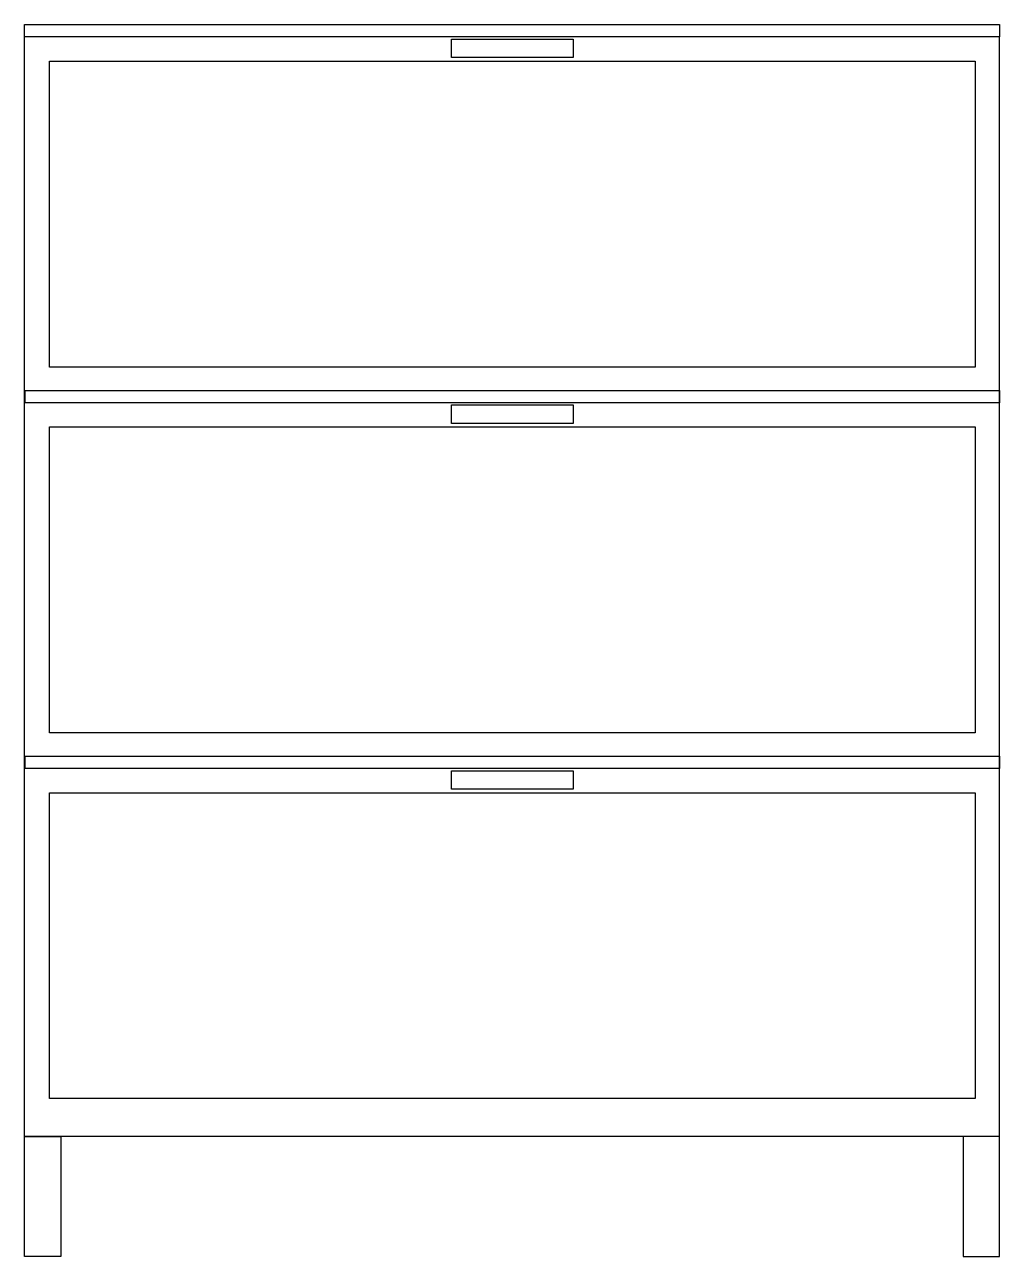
# Model space of a CAD drawing. Header units: centimetres. Extents: x 1413.7 to 1453.3, y -974.5 to -924.5.
import ezdxf

# ---------------------------------------------------------------- set-up
doc = ezdxf.new("R2010")
doc.units = ezdxf.units.CM

msp = doc.modelspace()

# ---------------------------------------------------------------- linework, layer by layer
at = {"color": 7}
for p, q in [((1413.708, -969.635), (1413.708, -925.003)), ((1453.286, -969.635), (1453.286, -925.003)), ((1453.286, -969.635), (1413.708, -969.635))]:
    msp.add_line(p, q, dxfattribs=at)
for points in [[(1413.708, -924.501), (1453.286, -924.501), (1453.286, -925.003), (1413.708, -925.003)], [(1431.04, -925.089), (1435.985, -925.089), (1435.985, -925.841), (1431.04, -925.841)], [(1414.718, -925.982), (1452.307, -925.982), (1452.307, -938.402), (1414.718, -938.402)], [(1413.723, -939.35), (1453.286, -939.35), (1453.286, -939.851), (1413.723, -939.851)], [(1431.04, -939.938), (1435.985, -939.938), (1435.985, -940.69), (1431.04, -940.69)], [(1414.718, -940.831), (1452.307, -940.831), (1452.307, -953.251), (1414.718, -953.251)], [(1413.723, -954.199), (1453.286, -954.199), (1453.286, -954.7), (1413.723, -954.7)], [(1431.04, -954.786), (1435.985, -954.786), (1435.985, -955.539), (1431.04, -955.539)], [(1414.718, -955.68), (1452.307, -955.68), (1452.307, -968.099), (1414.718, -968.099)], [(1415.181, -974.501), (1413.708, -974.501), (1413.708, -969.635), (1415.181, -969.635)], [(1451.813, -974.501), (1453.286, -974.501), (1453.286, -969.635), (1451.813, -969.635)]]:
    msp.add_lwpolyline(points, close=True, dxfattribs=at)

doc.saveas('drawing.dxf')
